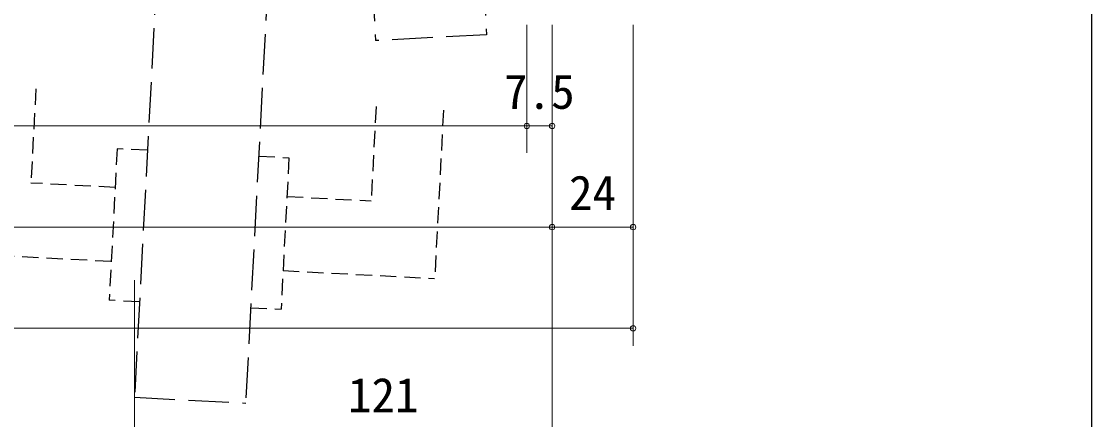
# Model space of a CAD drawing. Units: millimetres at full size. Extents: x -800 to 800, y -560 to 560.
# Drawn here: x -165.2 to 152, y -383.4 to -265.4 of the extents above; entities that cross this region are included whole.
import ezdxf
from ezdxf.enums import TextEntityAlignment as Align

# ---------------------------------------------------------------- set-up
doc = ezdxf.new("R2010")
doc.units = ezdxf.units.MM
doc.header["$LTSCALE"] = 4
doc.header["$PDMODE"] = 32
doc.header["$PDSIZE"] = 1.6
doc.linetypes.add('DASHED1', pattern=[1.8, 1.2, -0.6])
doc.linetypes.add('DASHED3', pattern=[4, 3, -1])
doc.layers.add('0-0', color=7, linetype='Continuous', lineweight=25)
doc.layers.add('2-0', color=4, linetype='Continuous', lineweight=9)
doc.styles.add('ＭＳ ゴシック', font='')
doc.styles.get('ＭＳ ゴシック').set_extended_font_data('MS Gothic')

msp = doc.modelspace()

# ---------------------------------------------------------------- linework, layer by layer
at = {"layer": '0-0'}
msp.add_line((152, -44), (152, -444), dxfattribs=at)
at = {"layer": '2-0', "color": 7, "linetype": 'DASHED3', "lineweight": 25}
for p, q in [((-115.917, -75.675), (-131.698, -376.808)), ((-37.482, -75.848), (-27.342, -269.332)), ((-82.962, -77.403), (-98.743, -378.535)), ((-70.437, -77.575), (-60.297, -271.06)), ((-27.342, -269.332), (-60.297, -271.06)), ((-131.698, -376.808), (-98.743, -378.535))]:
    msp.add_line(p, q, dxfattribs=at)
at = {"layer": '2-0'}
for p, q in [((-15.411, -304.384), (-15.411, -266.384)), ((-7.912, -304.384), (-7.912, -266.384)), ((-7.912, -334.384), (-7.912, -266.384)), ((16.087, -334.384), (16.087, -266.384)), ((-612.92, -296.384), (-15.411, -296.384)), ((-15.411, -296.384), (-7.912, -296.384)), ((-617.918, -326.384), (-7.912, -326.384)), ((-7.912, -326.384), (16.087, -326.384)), ((16.087, -361.607), (16.087, -326.384)), ((-7.912, -394.384), (-7.912, -334.384)), ((-131.698, -394.384), (-131.698, -342.074)), ((-641.916, -356.384), (16.087, -356.384))]:
    msp.add_line(p, q, dxfattribs=at)
at = {"layer": '2-0', "color": 7, "linetype": 'DASHED1', "lineweight": 25}
for p, q in [((-160.952, -285.352), (-162.417, -313.313)), ((-60.09, -290.638), (-61.556, -318.599)), ((-40.118, -291.684), (-42.735, -341.616)), ((-136.85, -303.137), (-139.205, -348.076)), ((-127.862, -303.608), (-136.85, -303.137)), ((-94.907, -305.335), (-85.92, -305.806)), ((-85.92, -305.806), (-88.275, -350.745)), ((-137.452, -314.622), (-162.417, -313.313)), ((-86.521, -317.291), (-61.556, -318.599)), ((-138.603, -336.591), (-183.541, -334.236)), ((-87.673, -339.261), (-42.735, -341.616)), ((-130.217, -348.547), (-139.205, -348.076)), ((-97.262, -350.274), (-88.275, -350.745))]:
    msp.add_line(p, q, dxfattribs=at)
at = {"layer": '2-0'}
for p in [(-15.411, -296.384), (-7.912, -296.384), (-7.912, -326.384), (16.087, -326.384), (16.087, -356.384)]:
    msp.add_point(p, dxfattribs=at)

# ---------------------------------------------------------------- texts
at = {"layer": '2-0', "color": 7, "style": 'ＭＳ ゴシック'}
for s, p in [('7.5', (-22.162, -294.384)), ('24', (-2.912, -324.384)), ('121', (-68.438, -384.384))]:
    msp.add_text(s, height=10.26, dxfattribs=at).set_placement(p, align=Align.BOTTOM_LEFT)

doc.saveas('drawing.dxf')
